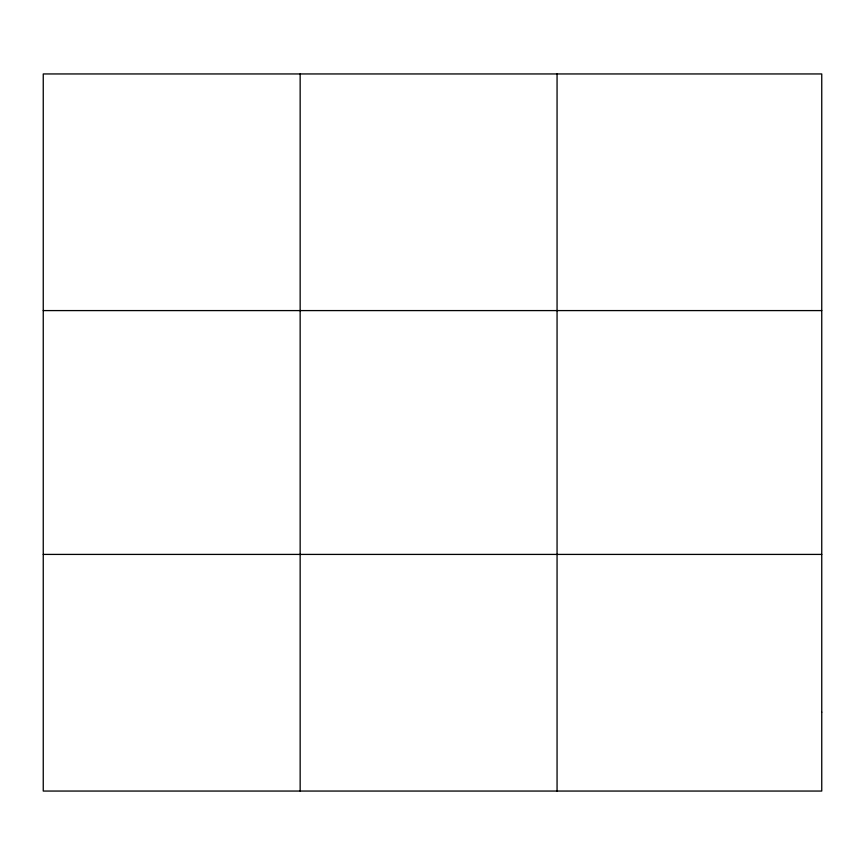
<?xml version="1.0" encoding="UTF-8"?>
<svg xmlns="http://www.w3.org/2000/svg" width="865" height="865" viewBox="0 0 865 865"><rect width="100%" height="100%" fill="white"/><g stroke="black" fill="none" stroke-linecap="round" stroke-linejoin="round"><path stroke-width="1.3" d="M300.155 791.053L300.155 73.947M557.06 791.053L557.06 73.947M43.25 310.589L821.75 310.589M43.25 554.411L821.75 554.411M821.75 712.176L821.75 791.053L43.25 791.053L43.25 73.947L821.75 73.947L821.75 712.176"/></g></svg>
